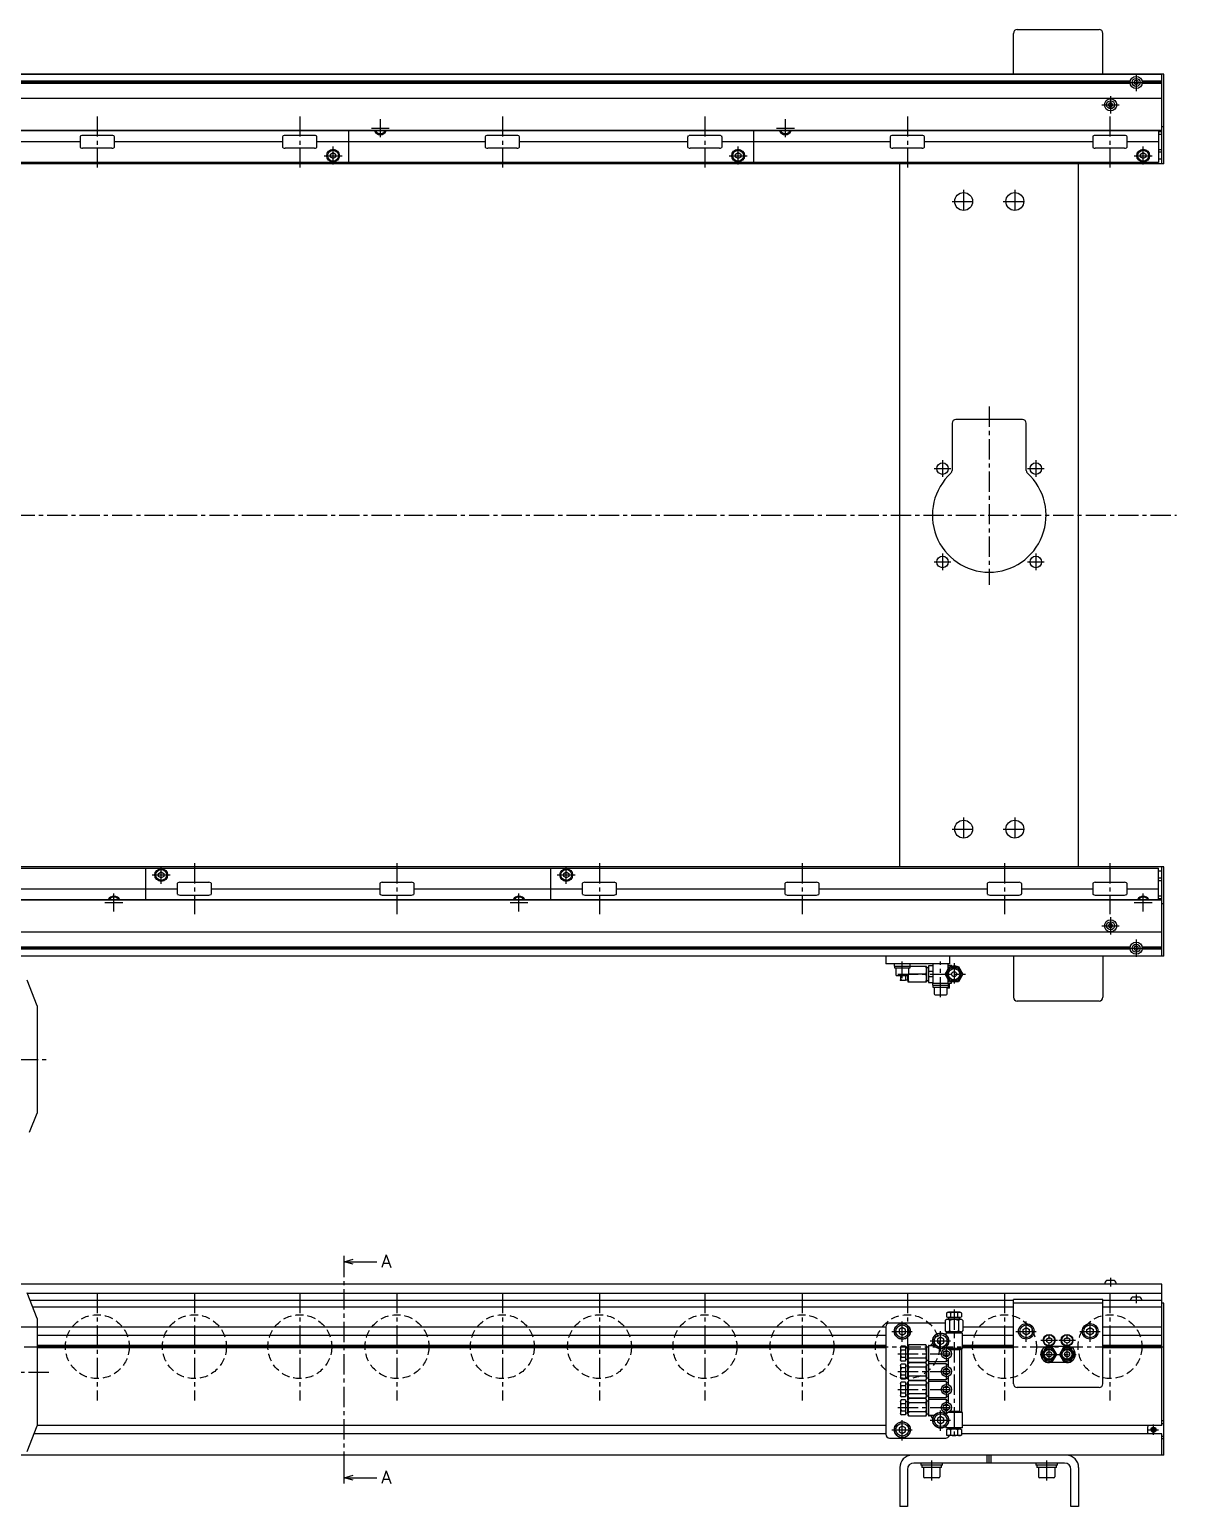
# Model space of a CAD drawing. Extents: x -10 to 2431, y -8 to 1201.
# Drawn here: x 676 to 1574, y 28 to 1183 of the extents above; entities that cross this region are included whole.
import ezdxf

# ---------------------------------------------------------------- set-up
doc = ezdxf.new("R2010")
doc.units = 0
doc.header["$LTSCALE"] = 0.5
doc.linetypes.add('CENTER', pattern=[50.8, 31.75, -6.35, 6.35, -6.35])
doc.linetypes.add('DASHED', pattern=[19.05, 12.7, -6.35])
for name, color, linetype in [('MSM_CENTER', 1, 'CENTER'), ('MSM_CONTINUOUS', 7, 'CONTINUOUS'), ('MSM_DASHED', 4, 'DASHED'), ('MSM_PART_NUMBER', 7, 'CONTINUOUS')]:
    doc.layers.add(name, color=color, linetype=linetype)
doc.styles.get("Standard").update_dxf_attribs({"font": 'txt.shx', "height": 10, "bigfont": 'bigfont.shx'})

# ---------------------------------------------------------------- blocks, each defined once
blk = doc.blocks.new('*U88')
at = {"layer": 'MSM_PART_NUMBER'}
blk.add_text('A', height=10, dxfattribs=at).set_placement((951.6, 214.9))
blk = doc.blocks.new('*U89')
at = {"layer": 'MSM_PART_NUMBER'}
blk.add_text('A', height=10, dxfattribs=at).set_placement((951.6, 45.9))

msp = doc.modelspace()

# ---------------------------------------------------------------- linework, layer by layer
at = {"layer": 'MSM_CENTER'}
for p, q in [((1542.3, 1148.8), (1542.3, 1135.3)), ((1535.5, 1142), (1549, 1142)), ((1515.5, 1124.5), (1529, 1124.5)), ((1522.3, 1131.3), (1522.3, 1117.8)), ((729.3, 1115.5), (729.3, 1075.5)), ((887.8, 1115.5), (887.8, 1075.5)), ((950.8, 1099.2), (950.8, 1113.2)), ((1046.3, 1115.5), (1046.3, 1075.5)), ((1204.8, 1115.5), (1204.8, 1075.5)), ((1267.8, 1099.2), (1267.8, 1113.2)), ((1363.3, 1115.5), (1363.3, 1075.5)), ((1521.8, 1115.5), (1521.8, 1075.5)), ((943.8, 1106.2), (957.8, 1106.2)), ((1260.8, 1106.2), (1274.8, 1106.2)), ((913.8, 1077.7), (913.8, 1091.8)), ((1230.8, 1077.7), (1230.8, 1091.8)), ((1547.8, 1077.7), (1547.8, 1091.8)), ((906.8, 1084.7), (920.8, 1084.7)), ((1223.8, 1084.7), (1237.8, 1084.7)), ((1540.8, 1084.7), (1554.8, 1084.7)), ((1407.3, 1057.9), (1407.3, 1039.9)), ((1447.3, 1057.9), (1447.3, 1039.9)), ((1398.2, 1048.9), (1416.3, 1048.9)), ((1438.2, 1048.9), (1456.3, 1048.9)), ((1427.3, 888.4), (1427.3, 748.9)), ((1390.8, 846.4), (1390.8, 833.4)), ((1463.8, 846.4), (1463.8, 833.4)), ((1384.2, 839.9), (1397.3, 839.9)), ((1457.2, 839.9), (1470.3, 839.9)), ((359.8, 803.4), (1573.9, 803.4)), ((1384.2, 766.9), (1397.3, 766.9)), ((1390.8, 773.4), (1390.8, 760.4)), ((1457.2, 766.9), (1470.3, 766.9)), ((1463.8, 773.4), (1463.8, 760.4)), ((1407.3, 566.9), (1407.3, 548.9)), ((1447.3, 566.9), (1447.3, 548.9)), ((1398.2, 557.9), (1416.3, 557.9)), ((1438.2, 557.9), (1456.3, 557.9)), ((772.3, 522), (786.3, 522)), ((779.3, 515), (779.3, 529)), ((805.3, 531.3), (805.3, 491.3)), ((963.8, 531.3), (963.8, 491.3)), ((1089.3, 522), (1103.3, 522)), ((1096.3, 515), (1096.3, 529)), ((1122.3, 531.3), (1122.3, 491.3)), ((1280.8, 531.3), (1280.8, 491.3)), ((1439.3, 531.3), (1439.3, 491.3)), ((1521.8, 531.3), (1521.8, 491.3)), ((735.3, 500.5), (749.3, 500.5)), ((742.3, 493.5), (742.3, 507.5)), ((1052.3, 500.5), (1066.3, 500.5)), ((1059.3, 493.5), (1059.3, 507.5)), ((1540.8, 500.5), (1554.8, 500.5)), ((1547.8, 493.5), (1547.8, 507.5)), ((1522.3, 489), (1522.3, 475.5)), ((1515.5, 482.3), (1529, 482.3)), ((1535.5, 464.7), (1549, 464.7)), ((1542.3, 471.5), (1542.3, 458)), ((1359.3, 441.3), (1359.3, 454.4)), ((1389.3, 426.3), (1389.3, 454.4)), ((1399.8, 452.9), (1399.8, 435.9)), ((1355.8, 444.4), (1408.7, 444.4)), ((362.3, 377.7), (692.3, 377.7)), ((922.5, 55), (922.5, 215)), ((1522.3, 206.8), (1522.3, 200)), ((729.3, 195), (729.3, 111)), ((805.3, 195), (805.3, 111)), ((887.8, 195), (887.8, 111)), ((963.8, 195), (963.8, 111)), ((1046.3, 195), (1046.3, 111)), ((1122.3, 195), (1122.3, 111)), ((1204.8, 195), (1204.8, 111)), ((1280.8, 195), (1280.8, 111)), ((1363.3, 195), (1363.3, 111)), ((1439.3, 195), (1439.3, 111)), ((1521.8, 195), (1521.8, 111)), ((1542.3, 193.8), (1542.3, 187)), ((1399.8, 182), (1399.8, 81.5)), ((1351, 165), (1367.5, 165)), ((1359.3, 156.7), (1359.3, 173.3)), ((1389.3, 149.2), (1389.3, 165.8)), ((1448.2, 165), (1464.4, 165)), ((1456.3, 156.9), (1456.3, 173.1)), ((1474.2, 140), (1474.2, 164.6)), ((1488.2, 140), (1488.2, 164.6)), ((1498.2, 165), (1514.4, 165)), ((1506.3, 156.9), (1506.3, 173.1)), ((367.2, 153), (1564.3, 153)), ((1381, 157.5), (1397.5, 157.5)), ((1393.8, 141.5), (1393.8, 153.5)), ((1467.7, 158), (1480.8, 158)), ((1481.7, 158), (1494.8, 158)), ((1355.8, 147.5), (1399.8, 147.5)), ((1393.8, 127.5), (1393.8, 139.5)), ((1467.2, 147), (1495.3, 147)), ((472.3, 133), (692.3, 133)), ((1355.8, 133.5), (1399.8, 133.5)), ((1355.8, 119.5), (1399.8, 119.5)), ((1393.8, 113.5), (1393.8, 125.5)), ((1355.8, 105.5), (1399.8, 105.5)), ((1393.8, 99.5), (1393.8, 111.5)), ((1359.3, 79.7), (1359.3, 96.3)), ((1381, 95.5), (1397.5, 95.5)), ((1389.3, 87.2), (1389.3, 103.8)), ((1351, 88), (1367.5, 88)), ((1551.9, 88), (1559.9, 88)), ((1555.9, 84), (1555.9, 92)), ((1382.3, 48.4), (1382.3, 64)), ((1472.3, 48.4), (1472.3, 64))]:
    msp.add_line(p, q, dxfattribs=at)
at = {"layer": 'MSM_CONTINUOUS'}
for p, q in [((1446.3, 1148.4), (1446.3, 1180.4)), ((1449.3, 1183.4), (1513.3, 1183.4)), ((1516.3, 1148.4), (1516.3, 1180.4)), ((1563.9, 1148.4), (370.7, 1148.4)), ((1562.3, 1148.3), (372.3, 1148.3)), ((1562.3, 1078.4), (1562.3, 1148.4)), ((1563.9, 1078.4), (1563.9, 1148.4)), ((1537.6, 1142.9), (396.9, 1142.9)), ((1537.6, 1141.2), (396.9, 1141.2)), ((1537.5, 1142), (397, 1142)), ((1542.3, 1143.8), (1540.8, 1142.9)), ((1540.8, 1142.9), (1540.8, 1141.2)), ((1540.8, 1141.2), (1542.3, 1140.3)), ((1543.8, 1142.9), (1542.3, 1143.8)), ((1542.3, 1140.3), (1543.8, 1141.2)), ((1543.8, 1141.2), (1543.8, 1142.9)), ((1562.3, 1142.9), (1546.9, 1142.9)), ((1562.3, 1141.2), (1546.9, 1141.2)), ((1562.3, 1142), (1547, 1142)), ((1562.3, 1129.5), (372.3, 1129.5)), ((1521.4, 1126), (1520.5, 1124.5)), ((1520.5, 1124.5), (1521.4, 1123)), ((1521.4, 1126), (1523.1, 1126)), ((1521.4, 1123), (1523.1, 1123)), ((1524, 1124.5), (1523.1, 1126)), ((1523.1, 1123), (1524, 1124.5)), ((1562.3, 1104.1), (372.3, 1104.1)), ((1562.3, 1104.5), (422.2, 1104.5)), ((715.8, 1099.5), (715.8, 1091.5)), ((740.7, 1100.5), (717.8, 1100.5)), ((742.7, 1091.5), (742.7, 1099.5)), ((874.3, 1099.5), (874.3, 1091.5)), ((899.2, 1100.5), (876.3, 1100.5)), ((901.2, 1091.5), (901.2, 1099.5)), ((925.8, 1104.1), (925.8, 1079.4)), ((950.8, 1103.9), (950.4, 1104.1)), ((951.1, 1104.1), (950.8, 1103.9)), ((1032.8, 1099.5), (1032.8, 1091.5)), ((1057.7, 1100.5), (1034.8, 1100.5)), ((1059.7, 1091.5), (1059.7, 1099.5)), ((1191.3, 1099.5), (1191.3, 1091.5)), ((1216.2, 1100.5), (1193.3, 1100.5)), ((1218.2, 1091.5), (1218.2, 1099.5)), ((1242.8, 1104.1), (1242.8, 1079.4)), ((1267.8, 1103.9), (1267.4, 1104.1)), ((1268.1, 1104.1), (1267.8, 1103.9)), ((1349.8, 1099.5), (1349.8, 1091.5)), ((1374.7, 1100.5), (1351.8, 1100.5)), ((1376.7, 1091.5), (1376.7, 1099.5)), ((1508.3, 1099.5), (1508.3, 1091.5)), ((1533.2, 1100.5), (1510.3, 1100.5)), ((1535.2, 1091.5), (1535.2, 1099.5)), ((1559.8, 1104.1), (1559.8, 1079.4)), ((1562.3, 1103.4), (1559.8, 1103.4)), ((1562.3, 1101.4), (1559.8, 1101.4)), ((1563.9, 1107.4), (1562.3, 1107.4)), ((715.8, 1095.5), (584.2, 1095.5)), ((740.7, 1090.5), (717.8, 1090.5)), ((874.3, 1095.5), (742.7, 1095.5)), ((899.2, 1090.5), (876.3, 1090.5)), ((1032.8, 1095.5), (901.2, 1095.5)), ((911.8, 1085.9), (913.8, 1087.1)), ((913.8, 1087.1), (915.8, 1085.9)), ((1057.7, 1090.5), (1034.8, 1090.5)), ((1191.3, 1095.5), (1059.7, 1095.5)), ((1216.2, 1090.5), (1193.3, 1090.5)), ((1349.8, 1095.5), (1218.2, 1095.5)), ((1228.8, 1085.9), (1230.8, 1087.1)), ((1230.8, 1087.1), (1232.8, 1085.9)), ((1374.7, 1090.5), (1351.8, 1090.5)), ((1508.3, 1095.5), (1376.7, 1095.5)), ((1533.2, 1090.5), (1510.3, 1090.5)), ((1559.8, 1095.5), (1535.2, 1095.5)), ((1545.8, 1085.9), (1547.8, 1087.1)), ((1547.8, 1087.1), (1549.8, 1085.9)), ((1562.3, 1089.4), (1559.8, 1089.4)), ((1562.3, 1087.4), (1559.8, 1087.4)), ((1559.8, 1079.4), (450.3, 1079.4)), ((1563.9, 1078.4), (450.3, 1078.4)), ((911.8, 1083.6), (911.8, 1085.9)), ((913.8, 1082.4), (911.8, 1083.6)), ((915.8, 1083.6), (913.8, 1082.4)), ((915.8, 1085.9), (915.8, 1083.6)), ((1228.8, 1083.6), (1228.8, 1085.9)), ((1230.8, 1082.4), (1228.8, 1083.6)), ((1232.8, 1083.6), (1230.8, 1082.4)), ((1232.8, 1085.9), (1232.8, 1083.6)), ((1357.3, 528.4), (1357.3, 1078.4)), ((1497.3, 528.4), (1497.3, 1078.4)), ((1545.8, 1083.6), (1545.8, 1085.9)), ((1547.8, 1082.4), (1545.8, 1083.6)), ((1549.8, 1083.6), (1547.8, 1082.4)), ((1549.8, 1085.9), (1549.8, 1083.6)), ((1562.3, 1081.9), (1559.8, 1081.9)), ((1453.3, 878.4), (1401.3, 878.4)), ((1398.2, 875.4), (1398.2, 838.5)), ((1456.3, 838.5), (1456.3, 875.4)), ((1563.9, 528.4), (450.3, 528.4)), ((450.3, 527.4), (1559.8, 527.4)), ((767.3, 502.6), (767.3, 527.4)), ((777.3, 523.2), (779.3, 524.4)), ((777.3, 520.9), (777.3, 523.2)), ((779.3, 519.7), (777.3, 520.9)), ((779.3, 524.4), (781.3, 523.2)), ((781.3, 520.9), (779.3, 519.7)), ((781.3, 523.2), (781.3, 520.9)), ((1084.3, 502.6), (1084.3, 527.4)), ((1094.3, 523.2), (1096.3, 524.4)), ((1094.3, 520.9), (1094.3, 523.2)), ((1096.3, 519.7), (1094.3, 520.9)), ((1096.3, 524.4), (1098.3, 523.2)), ((1098.3, 520.9), (1096.3, 519.7)), ((1098.3, 523.2), (1098.3, 520.9)), ((1559.8, 502.6), (1559.8, 527.4)), ((1562.3, 524.9), (1559.8, 524.9)), ((1562.3, 458.4), (1562.3, 528.4)), ((1563.9, 458.4), (1563.9, 528.4)), ((660.2, 511.3), (791.8, 511.3)), ((791.8, 515.3), (791.8, 507.3)), ((793.8, 516.3), (816.7, 516.3)), ((818.7, 507.3), (818.7, 515.3)), ((818.7, 511.3), (950.3, 511.3)), ((950.3, 515.3), (950.3, 507.3)), ((952.3, 516.3), (975.2, 516.3)), ((977.2, 507.3), (977.2, 515.3)), ((977.2, 511.3), (1108.8, 511.3)), ((1108.8, 515.3), (1108.8, 507.3)), ((1110.8, 516.3), (1133.7, 516.3)), ((1135.7, 507.3), (1135.7, 515.3)), ((1135.7, 511.3), (1267.3, 511.3)), ((1267.3, 515.3), (1267.3, 507.3)), ((1269.3, 516.3), (1292.2, 516.3)), ((1294.2, 507.3), (1294.2, 515.3)), ((1294.2, 511.3), (1425.8, 511.3)), ((1425.8, 515.3), (1425.8, 507.3)), ((1427.8, 516.3), (1450.7, 516.3)), ((1452.7, 507.3), (1452.7, 515.3)), ((1452.7, 511.3), (1508.3, 511.3)), ((1508.3, 515.3), (1508.3, 507.3)), ((1510.3, 516.3), (1533.2, 516.3)), ((1535.2, 507.3), (1535.2, 515.3)), ((1535.2, 511.3), (1559.8, 511.3)), ((1562.3, 519.4), (1559.8, 519.4)), ((1562.3, 517.4), (1559.8, 517.4)), ((1562.3, 502.6), (372.3, 502.6)), ((1562.3, 502.2), (422.2, 502.2)), ((741.9, 502.6), (742.3, 502.9)), ((742.3, 502.9), (742.6, 502.6)), ((793.8, 506.3), (816.7, 506.3)), ((952.3, 506.3), (975.2, 506.3)), ((1058.9, 502.6), (1059.3, 502.9)), ((1059.3, 502.9), (1059.6, 502.6)), ((1110.8, 506.3), (1133.7, 506.3)), ((1269.3, 506.3), (1292.2, 506.3)), ((1427.8, 506.3), (1450.7, 506.3)), ((1510.3, 506.3), (1533.2, 506.3)), ((1547.4, 502.6), (1547.8, 502.9)), ((1547.8, 502.9), (1548.1, 502.6)), ((1562.3, 505.4), (1559.8, 505.4)), ((1562.3, 503.4), (1559.8, 503.4)), ((1563.9, 499.4), (1562.3, 499.4)), ((1562.3, 477.2), (372.3, 477.2)), ((1521.4, 483.8), (1520.5, 482.3)), ((1520.5, 482.3), (1521.4, 480.8)), ((1523.1, 483.8), (1521.4, 483.8)), ((1523.1, 480.8), (1521.4, 480.8)), ((1524, 482.3), (1523.1, 483.8)), ((1523.1, 480.8), (1524, 482.3)), ((1537.6, 465.6), (396.9, 465.6)), ((1537.6, 463.9), (396.9, 463.9)), ((1537.5, 464.7), (397, 464.7)), ((1542.3, 466.5), (1540.8, 465.6)), ((1540.8, 465.6), (1540.8, 463.9)), ((1540.8, 463.9), (1542.3, 463)), ((1543.8, 465.6), (1542.3, 466.5)), ((1542.3, 463), (1543.8, 463.9)), ((1543.8, 463.9), (1543.8, 465.6)), ((1562.3, 465.6), (1546.9, 465.6)), ((1562.3, 463.9), (1546.9, 463.9)), ((1562.3, 464.7), (1547, 464.7)), ((1563.9, 458.4), (370.7, 458.4)), ((1562.3, 458.4), (372.3, 458.4)), ((1346.3, 458.4), (1346.3, 452.4)), ((1396.3, 452.4), (1346.3, 452.4)), ((1353, 452.4), (1353, 450.8)), ((1353, 450.8), (1365.5, 450.8)), ((1353.2, 450.8), (1353.2, 449.3)), ((1365.4, 449.3), (1365.4, 450.8)), ((1365.5, 450.8), (1365.5, 452.4)), ((1383.3, 450.9), (1379.8, 450.9)), ((1379.8, 450.9), (1379.8, 437.9)), ((1383.3, 452.4), (1383.3, 437.4)), ((1395.2, 448.6), (1395.2, 452.4)), ((1395.2, 451.4), (1397.8, 451.4)), ((1396.3, 458.4), (1396.3, 452.4)), ((1397.8, 450.6), (1397.8, 451.4)), ((1446.3, 458.4), (1446.3, 426.4)), ((1516.3, 458.4), (1516.3, 426.4)), ((682.3, 419.7), (674.3, 439.7)), ((1353.2, 449.3), (1365.4, 449.3)), ((1354.3, 449.3), (1354.3, 443.8)), ((1354.8, 443.3), (1363.7, 443.3)), ((1357.8, 443.3), (1357.8, 440)), ((1361.8, 439.4), (1357.9, 439.4)), ((1361.8, 443.3), (1361.8, 439.4)), ((1361.8, 440.1), (1363.3, 440.1)), ((1363.3, 443.3), (1363.3, 439.4)), ((1363.3, 439.4), (1363.7, 439.4)), ((1363.7, 443.3), (1363.7, 438.4)), ((1364.3, 443.8), (1364.3, 449.3)), ((1377.7, 444.4), (1364.3, 444.4)), ((1378.3, 450.4), (1365.4, 450.4)), ((1378.3, 450.4), (1378.3, 438.4)), ((1379.8, 449.4), (1378.3, 449.4)), ((1378.3, 439.4), (1379.8, 439.4)), ((1383.3, 446.4), (1379.8, 446.4)), ((1383.3, 442.4), (1379.8, 442.4)), ((1392.8, 444.4), (1396.3, 450.4)), ((1396.3, 438.4), (1392.8, 444.4)), ((1394, 444.4), (1396.9, 449.4)), ((1396.9, 439.4), (1394, 444.4)), ((1395.2, 437.4), (1395.2, 440.2)), ((1396.3, 450.4), (1403.2, 450.4)), ((1396.9, 449.4), (1402.6, 449.4)), ((1402.6, 439.4), (1396.9, 439.4)), ((1402.6, 449.4), (1405.5, 444.4)), ((1405.5, 444.4), (1402.6, 439.4)), ((1403.2, 450.4), (1406.7, 444.4)), ((1406.7, 444.4), (1403.2, 438.4)), ((1363.7, 438.4), (1378.3, 438.4)), ((1379.8, 437.9), (1383.3, 437.9)), ((1383, 437.4), (1397.8, 437.4)), ((1383, 437.4), (1383, 435.8)), ((1383, 435.8), (1395.5, 435.8)), ((1383.2, 435.8), (1383.2, 434.3)), ((1383.2, 434.3), (1395.4, 434.3)), ((1384.2, 434.3), (1384.2, 428.9)), ((1384.9, 428.3), (1393.7, 428.3)), ((1394.3, 428.9), (1394.3, 434.3)), ((1396.3, 433.4), (1394.3, 433.4)), ((1395.4, 434.3), (1395.4, 435.8)), ((1395.5, 435.8), (1395.5, 437.4)), ((1395.5, 436.4), (1395.8, 436.4)), ((1395.8, 433.4), (1395.8, 436.4)), ((1403.2, 438.4), (1396.3, 438.4)), ((1396.3, 433.4), (1396.3, 437.4)), ((1397.8, 437.4), (1397.8, 438.4)), ((682.3, 419.7), (682.3, 335.7)), ((1513.3, 423.4), (1449.3, 423.4)), ((676.3, 320.7), (682.3, 335.7)), ((922.5, 215), (922.5, 224)), ((922.5, 219.5), (929.5, 221.4)), ((922.5, 219.5), (948.1, 219.5)), ((929.5, 217.6), (922.5, 219.5)), ((1562.3, 202), (372.3, 202)), ((1525.4, 204.8), (1519.1, 204.8)), ((1562.3, 91.3), (1562.3, 202)), ((682.3, 175), (674.3, 195)), ((1562.3, 194.6), (674.4, 194.6)), ((1446.3, 189), (676.7, 189)), ((1516.3, 190), (1446.3, 190)), ((1446.3, 124), (1446.3, 190)), ((1516.3, 187), (1446.3, 187)), ((1516.3, 124), (1516.3, 190)), ((1562.3, 189), (1516.3, 189)), ((1545.4, 191.8), (1539.1, 191.8)), ((1563.9, 187), (1562.3, 187)), ((1563.9, 68), (1563.9, 187)), ((1446.3, 184), (678.7, 184)), ((682.3, 175), (682.3, 91)), ((1392.8, 173.5), (1392.8, 165.5)), ((1394, 179.2), (1394, 176.3)), ((1405, 174.5), (1394.6, 174.5)), ((1404.2, 180), (1395.4, 180)), ((1395.5, 176), (1395.5, 174.5)), ((1395.5, 176), (1404, 176)), ((1396.3, 173.5), (1396.3, 165.5)), ((1396.9, 179.2), (1396.9, 176.3)), ((1402.6, 179.2), (1402.6, 176.3)), ((1403.2, 173.5), (1403.2, 165.5)), ((1404, 174.5), (1404, 176)), ((1405.5, 179.2), (1405.5, 176.3)), ((1406.7, 173.5), (1406.7, 165.5)), ((1562.3, 184), (1516.3, 184)), ((1346.3, 168.2), (667.3, 168.2)), ((1346.3, 168.5), (1346.3, 84.5)), ((1392.8, 171.5), (1349.3, 171.5)), ((1359.3, 167.9), (1356.8, 166.4)), ((1356.8, 166.4), (1356.8, 163.6)), ((1356.8, 163.6), (1359.3, 162.1)), ((1361.8, 166.4), (1359.3, 167.9)), ((1359.3, 162.1), (1361.8, 163.6)), ((1361.8, 163.6), (1361.8, 166.4)), ((1393.3, 163.5), (1393.3, 162.3)), ((1406.3, 163.5), (1393.3, 163.5)), ((1405, 164.5), (1394.6, 164.5)), ((1394.8, 164.5), (1394.8, 163.5)), ((1404.8, 163.5), (1404.8, 164.5)), ((1406.3, 151.5), (1406.3, 163.5)), ((1446.3, 168.2), (1406.7, 168.2)), ((1453.8, 166.4), (1456.3, 167.9)), ((1453.8, 163.6), (1453.8, 166.4)), ((1456.3, 162.1), (1453.8, 163.6)), ((1456.3, 167.9), (1458.8, 166.4)), ((1458.8, 163.6), (1456.3, 162.1)), ((1458.8, 163.6), (1458.8, 166.4)), ((1503.8, 166.4), (1506.3, 167.9)), ((1503.8, 163.6), (1503.8, 166.4)), ((1506.3, 162.1), (1503.8, 163.6)), ((1506.3, 167.9), (1508.8, 166.4)), ((1508.8, 163.6), (1506.3, 162.1)), ((1508.8, 163.6), (1508.8, 166.4)), ((1562.3, 168.2), (1516.3, 168.2)), ((1346.3, 161.8), (682.3, 161.8)), ((1346.3, 153.9), (682.3, 153.9)), ((1346.3, 153), (682.3, 153)), ((1346.3, 152.1), (682.3, 152.1)), ((1357.8, 151.9), (1357.8, 143.1)), ((1361.8, 153.3), (1358.5, 153.3)), ((1361.8, 150.4), (1358.5, 150.4)), ((1361.8, 153.3), (1361.8, 141.7)), ((1363.3, 151.8), (1361.8, 151.8)), ((1363.7, 152.5), (1363.3, 152.5)), ((1363.3, 152.5), (1363.3, 142.5)), ((1364.3, 154.4), (1363.7, 153.5)), ((1363.7, 153.5), (1363.7, 141.5)), ((1377.7, 154.4), (1364.3, 154.4)), ((1377.7, 151), (1364.3, 151)), ((1378.3, 153.5), (1377.7, 154.4)), ((1378.3, 153.5), (1378.3, 141.5)), ((1379.8, 152.5), (1378.3, 152.5)), ((1379.8, 154), (1379.8, 99)), ((1380.3, 154), (1379.8, 154)), ((1384.3, 153.7), (1379.8, 153.7)), ((1389.3, 160.4), (1386.8, 158.9)), ((1386.8, 158.9), (1386.8, 156.1)), ((1386.8, 156.1), (1389.3, 154.6)), ((1391.8, 158.9), (1389.3, 160.4)), ((1389.3, 154.6), (1391.8, 156.1)), ((1391.8, 156.1), (1391.8, 158.9)), ((1393.6, 153), (1393.6, 151.5)), ((1394.6, 151.5), (1394.8, 151.4)), ((1406.3, 151.5), (1394.6, 151.5)), ((1404.3, 150.6), (1396.2, 150.6)), ((1404.3, 150.6), (1405.8, 151.4)), ((1404.3, 102.4), (1404.3, 150.6)), ((1405.8, 151.2), (1406.3, 151.5)), ((1405.8, 101.6), (1405.8, 151.4)), ((1446.3, 161.8), (1406.3, 161.8)), ((1446.3, 153.9), (1406.3, 153.9)), ((1446.3, 153), (1406.3, 153)), ((1446.3, 152.1), (1406.3, 152.1)), ((1471.3, 152), (1468.4, 147)), ((1468.8, 150.5), (1468.8, 147.5)), ((1469.6, 147), (1471.9, 151)), ((1477.2, 152), (1471.3, 152)), ((1471.9, 151), (1476.6, 151)), ((1472.3, 159.2), (1474.2, 160.3)), ((1472.3, 156.8), (1472.3, 159.2)), ((1474.2, 155.7), (1472.3, 156.8)), ((1474.2, 160.3), (1476.3, 159.2)), ((1476.3, 156.8), (1474.2, 155.7)), ((1475.2, 153.5), (1487.3, 153.5)), ((1476.3, 156.8), (1476.3, 159.2)), ((1476.6, 151), (1478.9, 147)), ((1480.1, 147), (1477.2, 152)), ((1485.3, 152), (1482.4, 147)), ((1483.6, 147), (1485.9, 151)), ((1491.2, 152), (1485.3, 152)), ((1485.9, 151), (1490.6, 151)), ((1486.3, 159.2), (1488.2, 160.3)), ((1486.3, 156.8), (1486.3, 159.2)), ((1488.2, 155.7), (1486.3, 156.8)), ((1488.2, 160.3), (1490.3, 159.2)), ((1490.3, 156.8), (1488.2, 155.7)), ((1490.3, 156.8), (1490.3, 159.2)), ((1490.6, 151), (1492.9, 147)), ((1494.1, 147), (1491.2, 152)), ((1493.8, 147.5), (1493.8, 150.5)), ((1562.3, 161.8), (1516.3, 161.8)), ((1562.3, 153.9), (1516.3, 153.9)), ((1562.3, 153), (1516.3, 153)), ((1562.3, 152.1), (1516.3, 152.1)), ((1361.8, 144.6), (1358.5, 144.6)), ((1361.8, 141.7), (1358.5, 141.7)), ((1361.8, 139.3), (1358.5, 139.3)), ((1361.8, 143.2), (1363.3, 143.2)), ((1361.8, 139.3), (1361.8, 127.7)), ((1363.3, 142.5), (1363.7, 142.5)), ((1363.7, 141.5), (1364.3, 140.6)), ((1364.3, 140.4), (1363.7, 139.5)), ((1363.7, 139.5), (1363.7, 127.5)), ((1377.7, 144), (1364.3, 144)), ((1377.7, 140.6), (1364.3, 140.6)), ((1377.7, 140.4), (1364.3, 140.4)), ((1377.7, 140.6), (1378.3, 141.5)), ((1378.3, 139.5), (1377.7, 140.4)), ((1378.3, 142.5), (1379.8, 142.5)), ((1378.3, 139.5), (1378.3, 127.5)), ((1379.8, 141.3), (1393.6, 141.3)), ((1393.6, 139.7), (1379.8, 139.7)), ((1395.8, 149), (1391.8, 149)), ((1391.8, 146), (1395.8, 146)), ((1393.6, 143.5), (1393.6, 141.3)), ((1393.6, 139.7), (1393.6, 137.5)), ((1395.6, 143.9), (1395.2, 142.9)), ((1395.2, 142.9), (1395.2, 138.1)), ((1468.4, 147), (1471.3, 142)), ((1468.8, 146.5), (1468.8, 143.5)), ((1471.9, 143), (1469.6, 147)), ((1471.3, 142), (1477.2, 142)), ((1476.6, 143), (1471.9, 143)), ((1488.2, 140.5), (1474.2, 140.5)), ((1478.9, 147), (1476.6, 143)), ((1477.2, 142), (1480.1, 147)), ((1482.4, 147), (1485.3, 142)), ((1485.9, 143), (1483.6, 147)), ((1485.3, 142), (1491.2, 142)), ((1490.6, 143), (1485.9, 143)), ((1492.9, 147), (1490.6, 143)), ((1491.2, 142), (1494.1, 147)), ((1493.8, 149.8), (1494, 150)), ((1494.1, 149.8), (1493.8, 149.5)), ((1493.8, 143.5), (1493.8, 146.5)), ((1357.8, 137.9), (1357.8, 129.1)), ((1361.8, 136.4), (1358.5, 136.4)), ((1361.8, 130.6), (1358.5, 130.6)), ((1361.8, 127.7), (1358.5, 127.7)), ((1363.3, 137.8), (1361.8, 137.8)), ((1361.8, 129.2), (1363.3, 129.2)), ((1363.7, 138.5), (1363.3, 138.5)), ((1363.3, 138.5), (1363.3, 128.5)), ((1363.3, 128.5), (1363.7, 128.5)), ((1363.7, 127.5), (1364.3, 126.6)), ((1377.7, 137), (1364.3, 137)), ((1377.7, 130), (1364.3, 130)), ((1377.7, 126.6), (1378.3, 127.5)), ((1379.8, 138.5), (1378.3, 138.5)), ((1378.3, 128.5), (1379.8, 128.5)), ((1379.8, 127.3), (1393.6, 127.3)), ((1395.8, 135), (1391.8, 135)), ((1391.8, 132), (1395.8, 132)), ((1393.6, 129.5), (1393.6, 127.3)), ((1395.2, 128.9), (1395.2, 124.1)), ((1357.8, 123.9), (1357.8, 115.1)), ((1361.8, 122.4), (1358.5, 122.4)), ((1361.8, 125.3), (1358.5, 125.3)), ((1361.8, 116.6), (1358.5, 116.6)), ((1361.8, 125.3), (1361.8, 113.7)), ((1363.3, 123.8), (1361.8, 123.8)), ((1363.7, 124.5), (1363.3, 124.5)), ((1363.3, 124.5), (1363.3, 114.5)), ((1364.3, 126.4), (1363.7, 125.5)), ((1363.7, 125.5), (1363.7, 113.5)), ((1377.7, 126.6), (1364.3, 126.6)), ((1377.7, 126.4), (1364.3, 126.4)), ((1377.7, 123), (1364.3, 123)), ((1377.7, 116), (1364.3, 116)), ((1378.3, 125.5), (1377.7, 126.4)), ((1378.3, 125.5), (1378.3, 113.5)), ((1379.8, 124.5), (1378.3, 124.5)), ((1393.6, 125.7), (1379.8, 125.7)), ((1395.8, 121), (1391.8, 121)), ((1391.8, 118), (1395.8, 118)), ((1393.6, 125.7), (1393.6, 123.5)), ((1513.3, 121), (1449.3, 121)), ((1357.8, 109.9), (1357.8, 101.1)), ((1361.8, 113.7), (1358.5, 113.7)), ((1361.8, 111.3), (1358.5, 111.3)), ((1361.8, 108.4), (1358.5, 108.4)), ((1361.8, 115.2), (1363.3, 115.2)), ((1361.8, 111.3), (1361.8, 99.7)), ((1363.3, 109.8), (1361.8, 109.8)), ((1363.3, 114.5), (1363.7, 114.5)), ((1363.7, 110.5), (1363.3, 110.5)), ((1363.3, 110.5), (1363.3, 100.5)), ((1363.7, 113.5), (1364.3, 112.6)), ((1364.3, 112.4), (1363.7, 111.5)), ((1363.7, 111.5), (1363.7, 99.5)), ((1377.7, 112.6), (1364.3, 112.6)), ((1377.7, 112.4), (1364.3, 112.4)), ((1377.7, 109), (1364.3, 109)), ((1377.7, 112.6), (1378.3, 113.5)), ((1378.3, 111.5), (1377.7, 112.4)), ((1378.3, 114.5), (1379.8, 114.5)), ((1378.3, 111.5), (1378.3, 99.5)), ((1379.8, 110.5), (1378.3, 110.5)), ((1379.8, 113.3), (1393.6, 113.3)), ((1393.6, 111.7), (1379.8, 111.7)), ((1395.8, 107), (1391.8, 107)), ((1391.8, 104), (1395.8, 104)), ((1393.6, 115.5), (1393.6, 113.3)), ((1393.6, 111.7), (1393.6, 109.5)), ((1395.2, 114.9), (1395.2, 110.1)), ((1361.8, 102.6), (1358.5, 102.6)), ((1361.8, 99.7), (1358.5, 99.7)), ((1361.8, 101.2), (1363.3, 101.2)), ((1363.3, 100.5), (1363.7, 100.5)), ((1363.7, 99.5), (1364.3, 98.6)), ((1377.7, 102), (1364.3, 102)), ((1377.7, 98.6), (1364.3, 98.6)), ((1377.7, 98.6), (1378.3, 99.5)), ((1378.3, 100.5), (1379.8, 100.5)), ((1379.8, 99.3), (1384.3, 99.3)), ((1379.8, 99), (1380.3, 99)), ((1389.3, 98.4), (1386.8, 96.9)), ((1386.8, 96.9), (1386.8, 94.1)), ((1386.8, 94.1), (1389.3, 92.6)), ((1391.8, 96.9), (1389.3, 98.4)), ((1389.3, 92.6), (1391.8, 94.1)), ((1391.8, 94.1), (1391.8, 96.9)), ((1393.6, 101.5), (1393.6, 100)), ((1394.6, 101.5), (1394.8, 101.6)), ((1406.3, 101.5), (1394.6, 101.5)), ((1404.3, 102.4), (1396.2, 102.4)), ((1405.8, 101.6), (1404.3, 102.4)), ((1406.3, 101.5), (1405.8, 101.8)), ((1406.3, 89.5), (1406.3, 101.5)), ((1563.9, 95), (1562.3, 95)), ((1562.3, 93), (1563.9, 93)), ((674.3, 71), (682.3, 91)), ((1346.3, 84.8), (679.8, 84.8)), ((1346.3, 91.3), (682.3, 91.3)), ((1349.3, 81.5), (1393.3, 81.5)), ((1359.3, 90.9), (1356.8, 89.4)), ((1356.8, 89.4), (1356.8, 86.6)), ((1356.8, 86.6), (1359.3, 85.1)), ((1361.8, 89.4), (1359.3, 90.9)), ((1359.3, 85.1), (1361.8, 86.6)), ((1361.8, 86.6), (1361.8, 89.4)), ((1393.3, 90.7), (1393.3, 89.5)), ((1406.3, 89.5), (1393.3, 89.5)), ((1394.8, 88.5), (1394, 88.1)), ((1394, 88.1), (1394, 83.9)), ((1394, 83.9), (1394.8, 83.5)), ((1394.8, 89.5), (1394.8, 88.5)), ((1404.8, 88.5), (1394.8, 88.5)), ((1404.8, 83.5), (1394.8, 83.5)), ((1396.9, 88.1), (1396.9, 83.9)), ((1402.6, 88.1), (1402.6, 83.9)), ((1404.8, 88.5), (1404.8, 89.5)), ((1405.5, 88.1), (1404.8, 88.5)), ((1404.8, 83.5), (1405.5, 83.9)), ((1405.5, 88.1), (1405.5, 83.9)), ((1562.3, 84.8), (1405.5, 84.8)), ((1562.3, 91.3), (1406.3, 91.3)), ((1551.3, 90), (1551.3, 86)), ((1555.3, 89), (1554.7, 88)), ((1554.7, 88), (1555.3, 87)), ((1556.4, 89), (1555.3, 89)), ((1555.3, 87), (1556.4, 87)), ((1557, 88), (1556.4, 89)), ((1556.4, 87), (1557, 88)), ((1562.3, 68), (1562.3, 84.8)), ((1562.3, 83), (1563.9, 83)), ((1563.9, 81), (1562.3, 81)), ((1563.9, 68), (472.3, 68)), ((1357.3, 58.5), (1357.3, 28)), ((1486.3, 62), (1368.3, 62)), ((1373.8, 62), (1373.8, 60.4)), ((1390.8, 60.4), (1373.8, 60.4)), ((1374.6, 60.4), (1374.6, 58.4)), ((1390, 58.4), (1374.6, 58.4)), ((1375.8, 58.4), (1375.8, 51.2)), ((1388.8, 51.2), (1388.8, 58.4)), ((1390, 58.4), (1390, 60.4)), ((1390.8, 60.4), (1390.8, 62)), ((1425.8, 62), (1425.8, 68)), ((1427.3, 62), (1427.3, 68)), ((1428.8, 62), (1428.8, 68)), ((1463.8, 62), (1463.8, 60.4)), ((1480.8, 60.4), (1463.8, 60.4)), ((1464.6, 60.4), (1464.6, 58.4)), ((1480, 58.4), (1464.6, 58.4)), ((1465.8, 58.4), (1465.8, 51.2)), ((1478.8, 51.2), (1478.8, 58.4)), ((1480, 58.4), (1480, 60.4)), ((1480.8, 60.4), (1480.8, 62)), ((1497.3, 58.5), (1497.3, 28)), ((922.5, 46), (922.5, 55)), ((922.5, 50.5), (929.5, 52.4)), ((929.5, 48.6), (922.5, 50.5)), ((922.5, 50.5), (948.1, 50.5)), ((1363.3, 57), (1363.3, 28)), ((1387.9, 50.4), (1376.6, 50.4)), ((1477.9, 50.4), (1466.6, 50.4)), ((1491.3, 28), (1491.3, 57)), ((1363.3, 28), (1357.3, 28)), ((1497.3, 28), (1491.3, 28))]:
    msp.add_line(p, q, dxfattribs=at)
for centre, radius in [((1542.3, 1142), 4.75), ((1542.3, 1142), 3.13), ((1522.3, 1124.5), 4.75), ((1522.3, 1124.5), 3.13), ((913.8, 1084.7), 5), ((913.8, 1084.7), 4.25), ((1230.8, 1084.7), 5), ((1230.8, 1084.7), 4.25), ((1547.8, 1084.7), 5), ((1547.8, 1084.7), 4.25), ((1407.3, 1048.9), 7), ((1447.3, 1048.9), 7), ((1390.8, 839.9), 4.5), ((1463.8, 839.9), 4.5), ((1390.8, 766.9), 4.5), ((1463.8, 766.9), 4.5), ((1407.3, 557.9), 7), ((1447.3, 557.9), 7), ((779.3, 522), 5), ((779.3, 522), 4.25), ((1096.3, 522), 5), ((1096.3, 522), 4.25), ((1522.3, 482.3), 4.75), ((1522.3, 482.3), 3.13), ((1542.3, 464.7), 4.75), ((1542.3, 464.7), 3.13), ((1399.8, 444.4), 4.4), ((1399.8, 444.4), 2), ((1359.3, 165), 6.25), ((1359.3, 165), 6.1), ((1359.3, 165), 5), ((1389.3, 157.5), 6.25), ((1389.3, 157.5), 6.1), ((1389.3, 157.5), 5), ((1456.3, 165), 6.1), ((1456.3, 165), 5), ((1474.2, 158), 4.6), ((1474.2, 158), 4.25), ((1488.2, 158), 4.6), ((1488.2, 158), 4.25), ((1506.3, 165), 6.1), ((1506.3, 165), 5), ((1393.8, 147.5), 4), ((1474.2, 147), 3.9), ((1488.2, 147), 3.9), ((1393.8, 147.5), 2.5), ((1474.2, 147), 2), ((1488.2, 147), 2), ((1393.8, 133.5), 4), ((1393.8, 133.5), 2.5), ((1393.8, 119.5), 4), ((1393.8, 119.5), 2.5), ((1393.8, 105.5), 4), ((1393.8, 105.5), 2.5), ((1359.3, 88), 6.25), ((1359.3, 88), 6.1), ((1359.3, 88), 5), ((1389.3, 95.5), 6.25), ((1389.3, 95.5), 6.1), ((1389.3, 95.5), 5), ((1555.9, 88), 2), ((1555.9, 88), 1.6)]:
    msp.add_circle(centre, radius, dxfattribs=at)
for centre, radius, start, end in [((1449.3, 1180.4), 3, 90, 180), ((1513.3, 1180.4), 3, 0, 90), ((716.7, 1099.4), 0.882, 115.5328, 172.1027), ((717.8, 1097.1), 3.41, 89.6687, 115.2454), ((740.7, 1097.1), 3.41, 64.7546, 90.3313), ((741.8, 1099.4), 0.882, 7.8973, 64.4672), ((875.2, 1099.4), 0.882, 115.5328, 172.1027), ((876.3, 1097.1), 3.41, 89.6687, 115.2454), ((899.2, 1097.1), 3.41, 64.7546, 90.3313), ((900.3, 1099.4), 0.882, 7.8973, 64.4672), ((950.8, 1106.2), 5, 204.8346, 335.1654), ((950.8, 1106.2), 4.25, 209.6116, 330.3884), ((1033.7, 1099.4), 0.882, 115.5328, 172.1027), ((1034.8, 1097.1), 3.41, 89.6687, 115.2454), ((1057.7, 1097.1), 3.41, 64.7546, 90.3313), ((1058.8, 1099.4), 0.882, 7.8973, 64.4672), ((1192.2, 1099.4), 0.882, 115.5328, 172.1027), ((1193.3, 1097.1), 3.41, 89.6687, 115.2454), ((1216.2, 1097.1), 3.41, 64.7546, 90.3313), ((1217.3, 1099.4), 0.882, 7.8973, 64.4672), ((1267.8, 1106.2), 5, 204.8346, 335.1654), ((1267.8, 1106.2), 4.25, 209.6116, 330.3884), ((1350.7, 1099.4), 0.882, 115.5328, 172.1027), ((1351.8, 1097.1), 3.41, 89.6687, 115.2454), ((1374.7, 1097.1), 3.41, 64.7546, 90.3313), ((1375.8, 1099.4), 0.882, 7.8973, 64.4672), ((1509.2, 1099.4), 0.882, 115.5328, 172.1027), ((1510.3, 1097.1), 3.41, 89.6687, 115.2454), ((1533.2, 1097.1), 3.41, 64.7546, 90.3313), ((1534.3, 1099.4), 0.882, 7.8973, 64.4672), ((716.7, 1091.6), 0.882, 187.8973, 244.4672), ((717.8, 1093.9), 3.41, 244.7546, 270.3313), ((740.7, 1093.9), 3.41, 269.6687, 295.2454), ((741.8, 1091.6), 0.882, 295.5328, 352.1027), ((875.2, 1091.6), 0.882, 187.8973, 244.4672), ((876.3, 1093.9), 3.41, 244.7546, 270.3313), ((899.2, 1093.9), 3.41, 269.6687, 295.2454), ((900.3, 1091.6), 0.882, 295.5328, 352.1027), ((1033.7, 1091.6), 0.882, 187.8973, 244.4672), ((1034.8, 1093.9), 3.41, 244.7546, 270.3313), ((1057.7, 1093.9), 3.41, 269.6687, 295.2454), ((1058.8, 1091.6), 0.882, 295.5328, 352.1027), ((1192.2, 1091.6), 0.882, 187.8973, 244.4672), ((1193.3, 1093.9), 3.41, 244.7546, 270.3313), ((1216.2, 1093.9), 3.41, 269.6687, 295.2454), ((1217.3, 1091.6), 0.882, 295.5328, 352.1027), ((1350.7, 1091.6), 0.882, 187.8973, 244.4672), ((1351.8, 1093.9), 3.41, 244.7546, 270.3313), ((1374.7, 1093.9), 3.41, 269.6687, 295.2454), ((1375.8, 1091.6), 0.882, 295.5328, 352.1027), ((1509.2, 1091.6), 0.882, 187.8973, 244.4672), ((1510.3, 1093.9), 3.41, 244.7546, 270.3313), ((1533.2, 1093.9), 3.41, 269.6687, 295.2454), ((1534.3, 1091.6), 0.882, 295.5328, 352.1027), ((1401.3, 875.4), 3, 90, 180), ((1453.3, 875.4), 3, 0, 90), ((1427.3, 803.4), 44.5, 132.3521, 47.6479), ((1395.2, 838.5), 3, 312.3521, 360), ((1459.3, 838.5), 3, 180, 227.6479), ((792.7, 515.2), 0.882, 115.5328, 172.1027), ((793.8, 512.9), 3.41, 89.6687, 115.2454), ((816.7, 512.9), 3.41, 64.7546, 90.3313), ((817.8, 515.2), 0.882, 7.8973, 64.4672), ((951.2, 515.2), 0.882, 115.5328, 172.1027), ((952.3, 512.9), 3.41, 89.6687, 115.2454), ((975.2, 512.9), 3.41, 64.7546, 90.3313), ((976.3, 515.2), 0.882, 7.8973, 64.4672), ((1109.7, 515.2), 0.882, 115.5328, 172.1027), ((1110.8, 512.9), 3.41, 89.6687, 115.2454), ((1133.7, 512.9), 3.41, 64.7546, 90.3313), ((1134.8, 515.2), 0.882, 7.8973, 64.4672), ((1268.2, 515.2), 0.882, 115.5328, 172.1027), ((1269.3, 512.9), 3.41, 89.6687, 115.2454), ((1292.2, 512.9), 3.41, 64.7546, 90.3313), ((1293.3, 515.2), 0.882, 7.8973, 64.4672), ((1426.7, 515.2), 0.882, 115.5328, 172.1027), ((1427.8, 512.9), 3.41, 89.6687, 115.2454), ((1450.7, 512.9), 3.41, 64.7546, 90.3313), ((1451.8, 515.2), 0.882, 7.8973, 64.4672), ((1509.2, 515.2), 0.882, 115.5328, 172.1027), ((1510.3, 512.9), 3.41, 89.6687, 115.2454), ((1533.2, 512.9), 3.41, 64.7546, 90.3313), ((1534.3, 515.2), 0.882, 7.8973, 64.4672), ((742.3, 500.5), 5, 24.8346, 155.1654), ((742.3, 500.5), 4.25, 29.6116, 150.3884), ((792.7, 507.4), 0.882, 187.8973, 244.4672), ((793.8, 509.7), 3.41, 244.7546, 270.3313), ((816.7, 509.7), 3.41, 269.6687, 295.2454), ((817.8, 507.4), 0.882, 295.5328, 352.1027), ((951.2, 507.4), 0.882, 187.8973, 244.4672), ((952.3, 509.7), 3.41, 244.7546, 270.3313), ((975.2, 509.7), 3.41, 269.6687, 295.2454), ((976.3, 507.4), 0.882, 295.5328, 352.1027), ((1059.3, 500.5), 5, 24.8346, 155.1654), ((1059.3, 500.5), 4.25, 29.6116, 150.3884), ((1109.7, 507.4), 0.882, 187.8973, 244.4672), ((1110.8, 509.7), 3.41, 244.7546, 270.3313), ((1133.7, 509.7), 3.41, 269.6687, 295.2454), ((1134.8, 507.4), 0.882, 295.5328, 352.1027), ((1268.2, 507.4), 0.882, 187.8973, 244.4672), ((1269.3, 509.7), 3.41, 244.7546, 270.3313), ((1292.2, 509.7), 3.41, 269.6687, 295.2454), ((1293.3, 507.4), 0.882, 295.5328, 352.1027), ((1426.7, 507.4), 0.882, 187.8973, 244.4672), ((1427.8, 509.7), 3.41, 244.7546, 270.3313), ((1450.7, 509.7), 3.41, 269.6687, 295.2454), ((1451.8, 507.4), 0.882, 295.5328, 352.1027), ((1509.2, 507.4), 0.882, 187.8973, 244.4672), ((1510.3, 509.7), 3.41, 244.7546, 270.3313), ((1533.2, 509.7), 3.41, 269.6687, 295.2454), ((1534.3, 507.4), 0.882, 295.5328, 352.1027), ((1547.8, 500.5), 5, 24.8346, 155.1654), ((1547.8, 500.5), 4.25, 29.6116, 150.3884), ((1399.8, 444.4), 6.5, 67.3801, 112.6199), ((1354.8, 443.8), 0.5, 180, 270), ((1359.3, 440), 1.6, 180.4356, 202.495), ((1362.8, 441.9), 4.91, 163.4223, 210.63), ((1363.7, 443.8), 0.5, 270, 0), ((1372.4, 441.4), 8.67, 166.9784, 200.2562), ((1372.4, 447.4), 8.67, 199.559, 200.2562), ((1372.4, 441.4), 8.67, 159.7438, 160.441), ((1369.6, 447.4), 8.67, 339.7438, 20.2562), ((1369.6, 441.4), 8.67, 339.7438, 20.2562), ((1399.8, 444.4), 5.2, 74.0576, 105.9424), ((1384.9, 428.9), 0.6, 180, 270), ((1393.7, 428.9), 0.6, 270, 360), ((1449.3, 426.4), 3, 180, 270), ((1513.3, 426.4), 3, 270, 0), ((1522.2, 201.1), 4.75, 129.7731, 169.0684), ((1522.3, 201.1), 4.75, 10.9316, 50.2269), ((1542.2, 188.1), 4.75, 129.7731, 169.0684), ((1542.3, 188.1), 4.75, 10.9316, 50.2269), ((1394.6, 172.5), 2, 90.1103, 149.9389), ((1394.2, 172.7), 1.53, 111.5511, 150.3652), ((1394.6, 171), 3.28, 77.03, 107.5801), ((1395.4, 178.4), 1.6, 90.4356, 150.0019), ((1395.1, 178.6), 1.28, 101.2367, 150.0095), ((1395.5, 179.9), 3.9, 247.3775, 270), ((1395.2, 179.5), 3.45, 249.0935, 269.3389), ((1395.4, 177.2), 2.65, 75.4682, 102.7048), ((1395.5, 179.8), 3.76, 264.4656, 290.7762), ((1394.9, 172.7), 1.56, 29.9411, 75.7684), ((1395.8, 178.6), 1.27, 30.0015, 75.5168), ((1399.8, 166.7), 7.63, 63.0096, 116.9904), ((1398.5, 177), 2.75, 97.7045, 127.8864), ((1399.8, 194.2), 18.1, 260.8193, 279.1807), ((1399.8, 169.7), 10.1, 82.1591, 98.9764), ((1400.9, 177), 2.8, 52.0333, 85.178), ((1403.7, 178.6), 1.28, 101.2367, 150.0095), ((1403.9, 179.5), 3.45, 249.0935, 269.3389), ((1404.5, 172.7), 1.53, 111.5511, 150.3652), ((1404.1, 177.2), 2.65, 75.4682, 102.7048), ((1404.2, 179.8), 3.76, 264.4656, 290.7762), ((1404, 179.9), 3.9, 270, 292.6121), ((1405, 171), 3.28, 77.03, 107.5801), ((1404.1, 178.4), 1.6, 29.9981, 89.5644), ((1404.4, 178.6), 1.27, 30.0015, 75.5168), ((1404.9, 172.5), 2, 30.0316, 89.8897), ((1405.3, 172.7), 1.56, 29.9411, 75.7684), ((1349.3, 168.5), 3, 90, 180), ((1394.6, 166.5), 2, 210.0316, 269.8897), ((1394.2, 166.3), 1.56, 209.9411, 255.7684), ((1394.5, 168), 3.28, 257.03, 287.5801), ((1395, 166.3), 1.53, 291.5511, 330.3652), ((1399.8, 172.3), 7.63, 243.0096, 296.9904), ((1404.6, 166.3), 1.56, 209.9411, 255.7684), ((1404.9, 168), 3.28, 257.03, 287.5801), ((1404.9, 166.5), 2, 270.1103, 329.9389), ((1405.3, 166.3), 1.53, 291.5511, 330.3652), ((1359.3, 151.9), 1.6, 119.9981, 179.5644), ((1359.2, 152.2), 1.28, 119.9905, 168.7633), ((1360.5, 151.8), 2.65, 167.2952, 194.5318), ((1359.2, 151.5), 1.27, 194.4832, 239.9985), ((1360.7, 148.7), 2.75, 142.1136, 172.2955), ((1367.2, 152.6), 3.47, 147.6436, 177.9722), ((1481, 155.4), 117.3, 181.3419, 181.4015), ((1367.3, 152.9), 3.56, 184.5339, 212.0949), ((1401.6, 143), 38.2, 167.9644, 172.5206), ((1374.8, 152.6), 3.47, 2.0278, 32.3564), ((1374.7, 152.9), 3.56, 327.9051, 355.4661), ((1340.4, 143), 38.2, 7.4794, 12.0356), ((1261, 155.4), 117.3, 358.5985, 358.6581), ((1380.3, 157), 3, 270, 344.3457), ((1381.8, 146.7), 13.7, 20.5549, 28.5018), ((1474.2, 147), 6.5, 96.3016, 270), ((1474.2, 147), 5.04, 94.0987, 145.9013), ((1474.2, 147), 5.04, 34.0987, 85.9013), ((1488.2, 147), 5.04, 94.0987, 145.9013), ((1488.2, 147), 6.5, 270, 83.6984), ((1488.2, 147), 5.04, 34.0987, 85.9013), ((1359.3, 143.1), 1.6, 180.4356, 240.0019), ((1359.3, 137.9), 1.6, 119.9981, 179.5644), ((1368, 147.5), 10.1, 171.0236, 187.8409), ((1359.2, 143.5), 1.28, 119.9905, 168.7633), ((1360.5, 143.2), 2.65, 167.2952, 194.5318), ((1359.2, 138.2), 1.28, 119.9905, 168.7633), ((1360.8, 146.3), 2.8, 184.822, 217.9667), ((1359.2, 142.8), 1.27, 194.4832, 239.9985), ((1372.1, 147.4), 8.31, 175.7914, 187.9999), ((1377.8, 148), 14.1, 187.355, 196.3931), ((1367.2, 142.2), 3.47, 147.6436, 177.9722), ((1481, 145.1), 117.3, 181.3419, 181.4015), ((1367.3, 142.5), 3.56, 184.5339, 212.0949), ((1367.2, 138.6), 3.47, 147.6436, 177.9722), ((1481, 141.4), 117.3, 181.3419, 181.4015), ((1364.2, 148), 14.1, 343.6069, 352.645), ((1374.8, 142.2), 3.47, 2.0278, 32.3564), ((1374.7, 142.5), 3.56, 327.9051, 355.4661), ((1374.8, 138.6), 3.47, 2.0278, 32.3564), ((1369.9, 147.4), 8.31, 352.0001, 4.2086), ((1261, 145.1), 117.3, 358.5985, 358.6581), ((1261, 141.4), 117.3, 358.5985, 358.6581), ((1389.1, 147.5), 7.64, 305.9792, 323.0464), ((1389.1, 133.5), 7.64, 36.9536, 54.0208), ((1474.2, 147), 5.04, 154.0987, 205.9013), ((1474.2, 147), 5.04, 214.0987, 265.9013), ((1474.2, 147), 5.04, 274.0987, 325.9013), ((1474.2, 147), 5.04, 334.0987, 25.9013), ((1488.2, 147), 5.04, 154.0987, 205.9013), ((1488.2, 147), 5.04, 214.0987, 265.9013), ((1488.2, 147), 5.04, 274.0987, 325.9013), ((1488.2, 147), 5.04, 334.0987, 25.9013), ((1359.3, 129.1), 1.6, 180.4356, 240.0019), ((1360.5, 137.8), 2.65, 167.2952, 194.5318), ((1368, 133.5), 10.1, 171.0236, 187.8409), ((1359.2, 129.5), 1.28, 119.9905, 168.7633), ((1360.5, 129.2), 2.65, 167.2952, 194.5318), ((1359.2, 137.5), 1.27, 194.4832, 239.9985), ((1360.7, 134.7), 2.75, 142.1136, 172.2955), ((1360.8, 132.3), 2.8, 184.822, 217.9667), ((1359.2, 128.8), 1.27, 194.4832, 239.9985), ((1372.1, 133.4), 8.31, 175.7914, 187.9999), ((1367.3, 138.9), 3.56, 184.5339, 212.0949), ((1401.6, 129), 38.2, 167.9644, 172.5206), ((1377.8, 134), 14.1, 187.355, 196.3931), ((1367.2, 128.2), 3.47, 147.6436, 177.9722), ((1481, 131.1), 117.3, 181.3419, 181.4015), ((1367.3, 128.5), 3.56, 184.5339, 212.0949), ((1374.7, 138.9), 3.56, 327.9051, 355.4661), ((1340.4, 129), 38.2, 7.4794, 12.0356), ((1364.2, 134), 14.1, 343.6069, 352.645), ((1374.8, 128.2), 3.47, 2.0278, 32.3564), ((1374.7, 128.5), 3.56, 327.9051, 355.4661), ((1369.9, 133.4), 8.31, 352.0001, 4.2086), ((1261, 131.1), 117.3, 358.5985, 358.6581), ((1389.1, 133.5), 7.64, 305.9792, 323.0464), ((1101.1, 25.2), 315, 20.7943, 20.9943), ((1383.1, 134.1), 13.1, 336.6998, 341.5116), ((1359.3, 123.9), 1.6, 119.9981, 179.5644), ((1359.2, 124.2), 1.28, 119.9905, 168.7633), ((1360.5, 123.8), 2.65, 167.2952, 194.5318), ((1368, 119.5), 10.1, 171.0236, 187.8409), ((1359.2, 115.5), 1.28, 119.9905, 168.7633), ((1360.5, 115.2), 2.65, 167.2952, 194.5318), ((1359.2, 123.5), 1.27, 194.4832, 239.9985), ((1360.7, 120.7), 2.75, 142.1136, 172.2955), ((1360.8, 118.3), 2.8, 184.822, 217.9667), ((1372.1, 119.4), 8.31, 175.7914, 187.9999), ((1367.2, 124.6), 3.47, 147.6436, 177.9722), ((1481, 127.4), 117.3, 181.3419, 181.4015), ((1367.3, 124.9), 3.56, 184.5339, 212.0949), ((1401.6, 115), 38.2, 167.9644, 172.5206), ((1377.8, 120), 14.1, 187.355, 196.3931), ((1367.2, 114.2), 3.47, 147.6436, 177.9722), ((1374.8, 124.6), 3.47, 2.0278, 32.3564), ((1374.7, 124.9), 3.56, 327.9051, 355.4661), ((1340.4, 115), 38.2, 7.4794, 12.0356), ((1364.2, 120), 14.1, 343.6069, 352.645), ((1374.8, 114.2), 3.47, 2.0278, 32.3564), ((1261, 127.4), 117.3, 358.5985, 358.6581), ((1369.9, 119.4), 8.31, 352.0001, 4.2086), ((1389.1, 119.5), 7.64, 36.9536, 54.0208), ((1101.1, 11.2), 315, 20.7943, 20.9943), ((1383.1, 120.1), 13.1, 336.6998, 341.5116), ((1449.3, 124), 3, 180, 270), ((1513.3, 124), 3, 270, 0), ((1359.3, 115.1), 1.6, 180.4356, 240.0019), ((1359.3, 109.9), 1.6, 119.9981, 179.5644), ((1359.2, 110.2), 1.28, 119.9905, 168.7633), ((1360.5, 109.8), 2.65, 167.2952, 194.5318), ((1368, 105.5), 10.1, 171.0236, 187.8409), ((1359.2, 114.8), 1.27, 194.4832, 239.9985), ((1359.2, 109.5), 1.27, 194.4832, 239.9985), ((1360.7, 106.7), 2.75, 142.1136, 172.2955), ((1360.8, 104.3), 2.8, 184.822, 217.9667), ((1372.1, 105.4), 8.31, 175.7914, 187.9999), ((1481, 117.1), 117.3, 181.3419, 181.4015), ((1367.3, 114.5), 3.56, 184.5339, 212.0949), ((1367.2, 110.6), 3.47, 147.6436, 177.9722), ((1481, 113.4), 117.3, 181.3419, 181.4015), ((1367.3, 110.9), 3.56, 184.5339, 212.0949), ((1401.6, 101), 38.2, 167.9644, 172.5206), ((1377.8, 106), 14.1, 187.355, 196.3931), ((1374.7, 114.5), 3.56, 327.9051, 355.4661), ((1374.8, 110.6), 3.47, 2.0278, 32.3564), ((1374.7, 110.9), 3.56, 327.9051, 355.4661), ((1340.4, 101), 38.2, 7.4794, 12.0356), ((1364.2, 106), 14.1, 343.6069, 352.645), ((1261, 117.1), 117.3, 358.5985, 358.6581), ((1261, 113.4), 117.3, 358.5985, 358.6581), ((1369.9, 105.4), 8.31, 352.0001, 4.2086), ((1389.1, 119.5), 7.64, 305.9792, 323.0464), ((1389.1, 105.5), 7.64, 36.9536, 54.0208), ((1383.1, 104.9), 13.1, 18.4905, 23.2981), ((1359.3, 101.1), 1.6, 180.4356, 240.0019), ((1359.2, 101.5), 1.28, 119.9905, 168.7633), ((1360.5, 101.2), 2.65, 167.2952, 194.5318), ((1359.2, 100.8), 1.27, 194.4832, 239.9985), ((1367.2, 100.2), 3.47, 147.6436, 177.9722), ((1481, 103.1), 117.3, 181.3419, 181.4015), ((1367.3, 100.5), 3.56, 184.5339, 212.0949), ((1374.8, 100.2), 3.47, 2.0278, 32.3564), ((1374.7, 100.5), 3.56, 327.9051, 355.4661), ((1261, 103.1), 117.3, 358.5985, 358.6581), ((1380.3, 96), 3, 15.6543, 90), ((1381.8, 106.3), 13.6, 331.474, 339.4565), ((1349.3, 84.5), 3, 180, 270), ((1393.3, 84.5), 3, 270, 340.5288), ((1396.1, 83.9), 4.66, 103.9794, 117.2198), ((1396.1, 88.1), 4.66, 242.7802, 256.0206), ((1395.6, 85.7), 2.81, 94.3884, 103.4565), ((1395.6, 86.3), 2.81, 256.5435, 265.6116), ((1395.3, 85.6), 2.89, 57.6436, 87.9722), ((1395.3, 86.4), 2.89, 272.0278, 302.3564), ((1399.9, 77.7), 10.8, 91.0424, 106.5456), ((1399.9, 94.3), 10.8, 253.4544, 268.9576), ((1399.7, 78.6), 9.89, 72.7151, 89.697), ((1399.7, 93.4), 9.89, 270.303, 287.2849), ((1404.2, 85.6), 2.89, 92.0278, 122.3564), ((1404.2, 86.4), 2.89, 237.6436, 267.9722), ((1403.9, 85.7), 2.81, 76.5435, 85.6116), ((1403.9, 86.3), 2.81, 274.3884, 283.4565), ((1403.4, 83.9), 4.66, 62.7802, 76.0206), ((1403.4, 88.1), 4.66, 283.9794, 297.2198), ((1554.3, 90), 3, 155.3757, 180), ((1554.3, 86), 3, 180, 204.6243), ((1366.8, 58.5), 9.5, 90, 180), ((1368.3, 57), 5, 90, 180), ((1486.3, 57), 5, 0, 90), ((1487.8, 58.5), 9.5, 0, 90), ((1376.6, 51.2), 0.8, 180, 270), ((1387.9, 51.2), 0.8, 270, 0), ((1466.6, 51.2), 0.8, 180, 270), ((1477.9, 51.2), 0.8, 270, 0)]:
    msp.add_arc(centre, radius, start, end, dxfattribs=at)
at = {"layer": 'MSM_DASHED'}
for centre in [(729.3, 153), (805.3, 153), (887.8, 153), (963.8, 153), (1046.3, 153), (1122.3, 153), (1204.8, 153), (1280.8, 153), (1363.3, 153), (1439.3, 153), (1521.8, 153)]:
    msp.add_circle(centre, 25, dxfattribs=at)

# ---------------------------------------------------------------- block references
at = {"layer": 'MSM_CONTINUOUS'}
for name in ['*U88', '*U89']:
    msp.add_blockref(name, (0, 0), dxfattribs=at)

doc.saveas('drawing.dxf')
